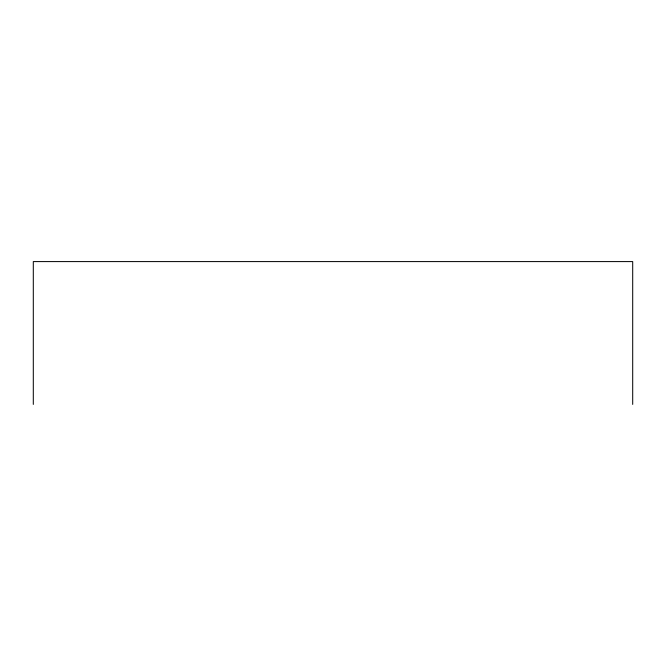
<?xml version="1.0" encoding="UTF-8"?>
<svg xmlns="http://www.w3.org/2000/svg" width="666" height="666" viewBox="0 0 666 666"><rect width="100%" height="100%" fill="white"/><g stroke="black" fill="none" stroke-linecap="round" stroke-linejoin="round"><path stroke-width="1" d="M632.7 404.412L632.7 261.588L33.3 261.588L33.3 404.412"/></g></svg>
